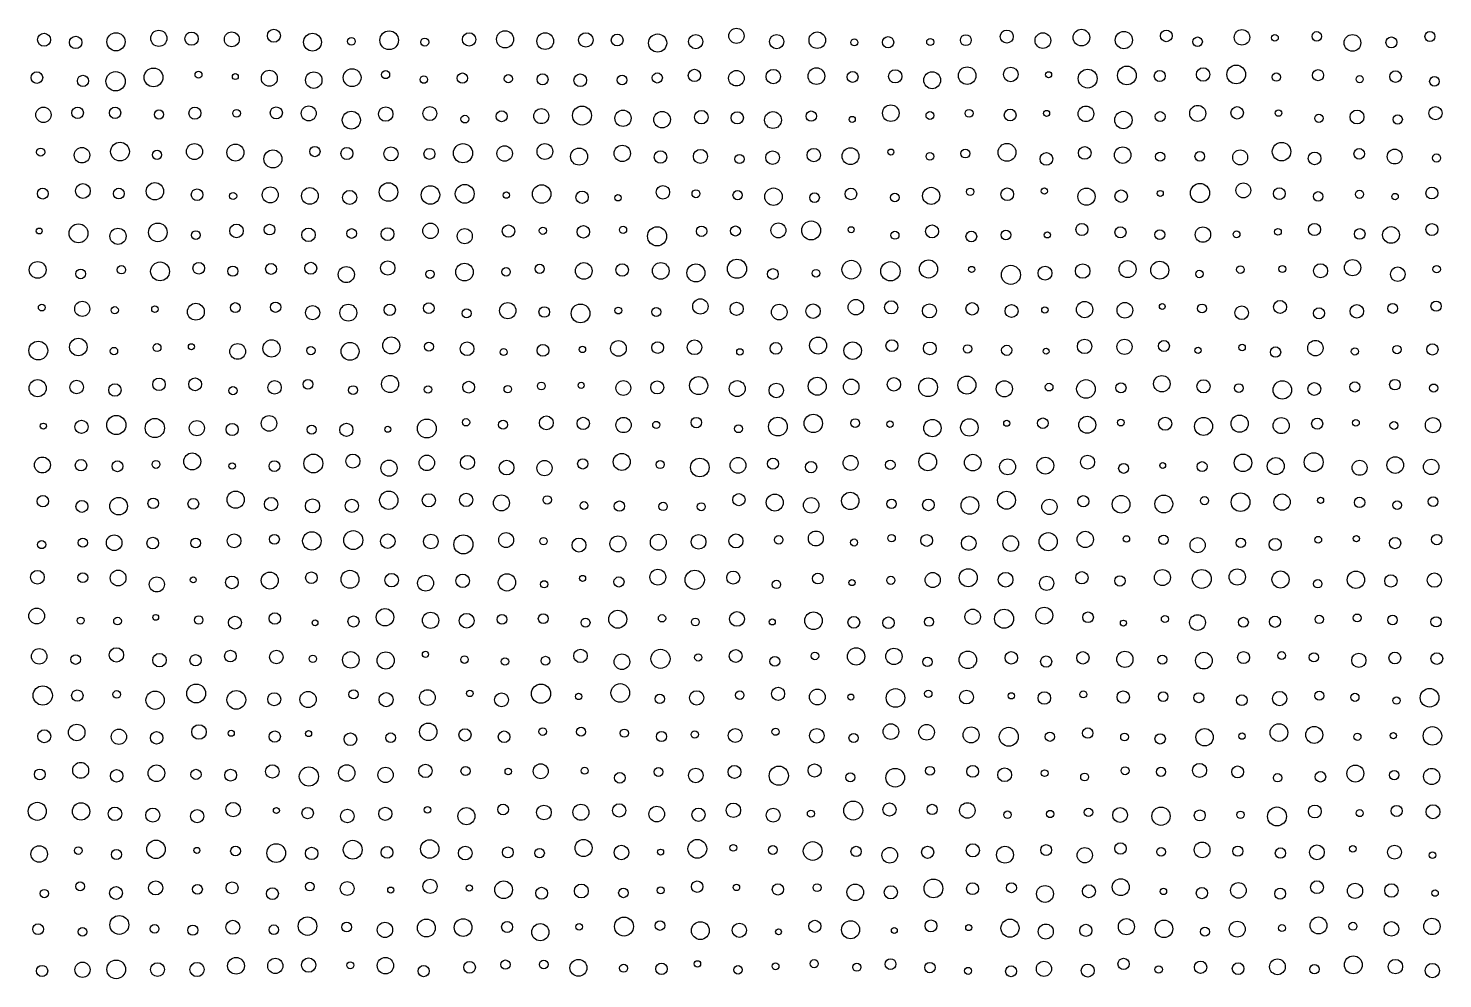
# Model space of a CAD drawing. Extents: x -295 to 305, y -195 to 205.
# Drawn here: x -144.6 to -71.5, y -44.6 to 4.6 of the extents above; entities that cross this region are included whole.
import ezdxf

# ---------------------------------------------------------------- set-up
doc = ezdxf.new("R2010")
doc.units = 0

msp = doc.modelspace()

# ---------------------------------------------------------------- linework, layer by layer
at = {"layer": 'VIA'}
for centre, radius in [((-137.8802, 4.0482), 0.4177), ((-131.935, 4.1853), 0.336), ((-125.9737, 3.9494), 0.4832), ((-119.9852, 3.998), 0.4401), ((-108.0229, 4.1767), 0.3931), ((-94.05, 4.1398), 0.3366), ((-90.19, 4.0855), 0.4297), ((-87.9966, 3.9594), 0.4459), ((-85.8027, 4.1778), 0.3016), ((-81.8935, 4.0977), 0.4002), ((-78.0241, 4.1504), 0.2462), ((-72.1752, 4.1449), 0.2585), ((-143.8143, 3.9751), 0.336), ((-142.178, 3.8392), 0.3201), ((-140.0925, 3.8718), 0.4701), ((-136.1886, 4.0322), 0.3428), ((-134.1078, 3.9994), 0.3847), ((-129.9366, 3.8509), 0.4622), ((-127.9245, 3.8937), 0.1977), ((-124.1327, 3.8535), 0.2054), ((-121.8408, 3.9937), 0.3456), ((-117.9058, 3.9069), 0.4344), ((-115.8094, 3.9654), 0.3727), ((-114.1865, 3.9595), 0.3059), ((-112.0975, 3.8059), 0.4701), ((-110.1271, 3.8777), 0.3661), ((-105.9443, 3.8807), 0.368), ((-103.8441, 3.9522), 0.4278), ((-101.9266, 3.8401), 0.179), ((-100.1868, 3.8451), 0.2947), ((-98.0076, 3.8591), 0.1814), ((-96.1657, 3.9548), 0.2836), ((-92.183, 3.934), 0.4048), ((-84.1831, 3.8757), 0.2433), ((-80.1885, 4.0743), 0.1746), ((-76.1804, 3.8138), 0.431), ((-74.1654, 3.8359), 0.2839), ((-144.1835, 2.0188), 0.2993), ((-140.1145, 1.8276), 0.4989), ((-138.1549, 2.029), 0.4849), ((-135.8305, 2.1667), 0.179), ((-133.9262, 2.0713), 0.154), ((-132.1682, 1.9864), 0.4132), ((-129.8724, 1.8868), 0.4264), ((-127.8889, 2.0166), 0.46), ((-126.1576, 2.1734), 0.2093), ((-122.1902, 1.995), 0.2637), ((-118.0459, 1.9266), 0.2845), ((-116.0933, 1.8808), 0.3274), ((-112.113, 2.0011), 0.2625), ((-110.1937, 2.1288), 0.3182), ((-108.0243, 1.988), 0.402), ((-106.1189, 2.0718), 0.3722), ((-103.8916, 2.0947), 0.4302), ((-102.0184, 2.0528), 0.279), ((-99.8151, 2.0841), 0.3432), ((-97.9044, 1.8821), 0.4371), ((-96.0961, 2.1216), 0.4546), ((-93.8425, 2.1806), 0.3782), ((-91.887, 2.1645), 0.1574), ((-89.8671, 1.9651), 0.4874), ((-87.8415, 2.1292), 0.4852), ((-86.1396, 2.0995), 0.284), ((-83.9016, 2.1796), 0.3466), ((-82.1908, 2.1826), 0.4834), ((-80.1134, 2.0437), 0.2134), ((-77.9572, 2.1438), 0.2874), ((-73.9541, 2.0695), 0.3004), ((-141.8023, 1.8496), 0.2902), ((-124.1808, 1.9162), 0.192), ((-119.816, 1.9597), 0.2113), ((-113.9362, 1.8944), 0.2461), ((-75.8074, 1.9377), 0.1848), ((-71.9426, 1.8244), 0.2484), ((-143.8446, 0.0922), 0.3978), ((-142.0783, 0.1993), 0.2988), ((-140.1439, 0.1959), 0.291), ((-137.8716, 0.1106), 0.234), ((-136.015, 0.1795), 0.3108), ((-133.8608, 0.1746), 0.2003), ((-131.8095, 0.1921), 0.3136), ((-130.1304, 0.1667), 0.3872), ((-127.9304, -0.1826), 0.466), ((-126.1512, 0.1355), 0.3738), ((-123.8719, 0.1583), 0.362), ((-122.0611, -0.1282), 0.1998), ((-120.1604, 0.0202), 0.2848), ((-118.113, 0.026), 0.387), ((-116.0062, 0.055), 0.4899), ((-113.8859, -0.0839), 0.4208), ((-111.8654, -0.1562), 0.4281), ((-109.8353, -0.0266), 0.3505), ((-107.9789, -0.0619), 0.3173), ((-106.1337, -0.1745), 0.436), ((-104.1537, 0.0265), 0.266), ((-102.04, -0.1443), 0.1586), ((-100.0444, 0.1803), 0.428), ((-98.0213, 0.059), 0.203), ((-95.9948, 0.1714), 0.205), ((-93.8743, 0.0817), 0.3037), ((-91.9926, 0.1677), 0.1577), ((-89.9583, 0.1453), 0.4029), ((-88.0215, -0.1746), 0.4496), ((-86.1197, 0.0041), 0.2544), ((-84.1797, 0.1681), 0.4151), ((-82.1381, 0.1962), 0.3234), ((-80.0062, 0.1862), 0.1688), ((-77.9167, -0.0864), 0.217), ((-75.9447, -0.0178), 0.3577), ((-73.84, -0.1454), 0.2377), ((-71.888, 0.1809), 0.339), ((-139.8872, -1.8078), 0.4831), ((-136.0378, -1.8053), 0.4154), ((-133.9227, -1.8583), 0.4412), ((-122.1589, -1.8922), 0.4965), ((-117.9237, -1.8033), 0.4081), ((-94.0378, -1.8492), 0.4622), ((-79.8469, -1.8103), 0.4778), ((-143.9886, -1.8359), 0.209), ((-141.8547, -1.9942), 0.4014), ((-137.9737, -1.9761), 0.2368), ((-131.984, -2.1873), 0.467), ((-129.8121, -1.8063), 0.2651), ((-128.1596, -1.9046), 0.3113), ((-125.8808, -1.9255), 0.3657), ((-123.8917, -1.9249), 0.2854), ((-120.0065, -1.906), 0.3998), ((-116.1576, -2.0676), 0.4396), ((-113.9244, -1.9026), 0.4217), ((-111.9463, -2.091), 0.3237), ((-109.8854, -2.0565), 0.3639), ((-107.8649, -2.1915), 0.2383), ((-106.1559, -2.1201), 0.353), ((-104.0239, -1.988), 0.3473), ((-102.1301, -2.0436), 0.4348), ((-100.0417, -1.833), 0.1547), ((-98.0223, -2.0554), 0.2005), ((-96.1905, -1.9093), 0.228), ((-92.0042, -2.1885), 0.3275), ((-90.0195, -1.8776), 0.3279), ((-88.0571, -1.989), 0.4266), ((-86.1212, -2.0686), 0.239), ((-84.0719, -2.0539), 0.2496), ((-81.985, -2.1048), 0.3871), ((-78.1396, -2.1614), 0.3255), ((-75.8318, -1.923), 0.2721), ((-73.9971, -2.0636), 0.3837), ((-71.8329, -2.1392), 0.2093), ((-141.8057, -3.8438), 0.3829), ((-138.0827, -3.861), 0.4485), ((-132.1186, -4.045), 0.4133), ((-126.0091, -3.898), 0.4777), ((-123.8397, -4.0497), 0.4786), ((-122.0703, -3.9908), 0.4868), ((-118.0933, -4.0027), 0.479), ((-111.8243, -3.9112), 0.3495), ((-84.0632, -3.9508), 0.4948), ((-81.8217, -3.8141), 0.3845), ((-72.0773, -3.9503), 0.3087), ((-143.8793, -3.9788), 0.2806), ((-139.9482, -3.9787), 0.2795), ((-135.9022, -4.0368), 0.2996), ((-134.0402, -4.1043), 0.1858), ((-130.0735, -4.0989), 0.4296), ((-128.0157, -4.1777), 0.3625), ((-119.915, -4.0588), 0.1644), ((-116.0045, -4.1706), 0.3178), ((-114.1478, -4.1969), 0.1627), ((-110.1162, -3.9878), 0.2029), ((-107.9642, -4.06), 0.2373), ((-106.1073, -4.139), 0.449), ((-103.9867, -4.1901), 0.2508), ((-102.1054, -3.9986), 0.2983), ((-99.8345, -4.1871), 0.2237), ((-97.9597, -4.0984), 0.4425), ((-95.94, -3.8858), 0.1919), ((-94.0238, -4.0138), 0.3276), ((-92.1053, -3.8518), 0.1616), ((-89.93, -4.1361), 0.4453), ((-88.1349, -4.115), 0.3225), ((-86.1186, -3.9737), 0.1576), ((-79.9626, -3.9835), 0.302), ((-77.9521, -4.1251), 0.2462), ((-75.8188, -4.0167), 0.2104), ((-73.9813, -4.1367), 0.1683), ((-144.0641, -5.9155), 0.1539), ((-142.0306, -6.035), 0.4875), ((-139.9917, -6.1872), 0.4167), ((-137.9311, -5.9847), 0.4818), ((-133.8637, -5.9095), 0.3506), ((-132.1556, -5.8428), 0.2764), ((-130.1417, -6.1134), 0.3504), ((-127.9175, -6.0428), 0.2509), ((-126.058, -6.0743), 0.3317), ((-123.8374, -5.9037), 0.399), ((-122.0673, -6.1806), 0.3905), ((-119.8052, -5.9177), 0.3217), ((-118.0274, -5.9006), 0.1869), ((-115.9368, -5.9568), 0.3233), ((-113.8836, -5.8547), 0.1855), ((-112.1252, -6.1891), 0.494), ((-109.8239, -5.9312), 0.2677), ((-108.0759, -5.9136), 0.2607), ((-105.8526, -5.8833), 0.3847), ((-104.1619, -5.8846), 0.4882), ((-102.093, -5.8501), 0.1585), ((-97.9107, -5.9357), 0.3326), ((-90.1644, -5.8349), 0.3119), ((-88.1714, -5.9821), 0.2863), ((-86.1379, -6.102), 0.2536), ((-83.9091, -6.0996), 0.3976), ((-80.0303, -5.9562), 0.173), ((-78.1427, -5.8362), 0.3116), ((-75.806, -6.0676), 0.2757), ((-74.1876, -6.1193), 0.4324), ((-72.0707, -5.8405), 0.3102), ((-135.9668, -6.1251), 0.2274), ((-99.8276, -6.1347), 0.2065), ((-95.8821, -6.1988), 0.2793), ((-94.0923, -6.1203), 0.2476), ((-91.9508, -6.1154), 0.1596), ((-82.1692, -6.086), 0.175), ((-144.144, -7.9269), 0.4332), ((-141.9213, -8.1312), 0.2516), ((-139.8124, -7.918), 0.2152), ((-137.8179, -8.001), 0.4869), ((-135.816, -7.8408), 0.3023), ((-134.0562, -7.9916), 0.2652), ((-132.0778, -7.8772), 0.2827), ((-130.0295, -7.8412), 0.3109), ((-128.1906, -8.168), 0.4176), ((-126.048, -7.8265), 0.3702), ((-123.8621, -8.1494), 0.2171), ((-122.0789, -8.039), 0.4549), ((-119.9335, -8.0286), 0.221), ((-118.1913, -7.8714), 0.2354), ((-115.9138, -7.9786), 0.4308), ((-113.9279, -7.9285), 0.3248), ((-111.9353, -7.9777), 0.4306), ((-110.1202, -8.083), 0.4644), ((-107.9946, -7.8662), 0.4943), ((-106.1391, -8.1389), 0.2786), ((-103.9087, -8.099), 0.1996), ((-102.0847, -7.9139), 0.483), ((-100.0621, -7.9959), 0.4994), ((-98.093, -7.8761), 0.4697), ((-95.8694, -7.9034), 0.161), ((-93.8363, -8.1824), 0.494), ((-92.0729, -8.0931), 0.3602), ((-90.1254, -7.9848), 0.3761), ((-87.8018, -7.8835), 0.4399), ((-86.1403, -7.94), 0.4656), ((-84.0914, -8.1365), 0.1912), ((-81.9708, -7.9087), 0.1967), ((-79.8014, -7.8794), 0.1798), ((-77.8277, -7.9702), 0.3605), ((-76.1741, -7.8103), 0.4189), ((-73.8361, -8.1492), 0.377), ((-71.8278, -7.8922), 0.191), ((-109.8883, -9.8145), 0.3957), ((-101.8496, -9.8531), 0.4015), ((-143.931, -9.8735), 0.1757), ((-141.8392, -9.9406), 0.3891), ((-140.1582, -10.0118), 0.1867), ((-138.0808, -9.9562), 0.1681), ((-135.9641, -10.0896), 0.4359), ((-133.9273, -9.8753), 0.2549), ((-131.8446, -9.8564), 0.266), ((-129.9319, -10.1378), 0.3677), ((-128.0847, -10.1385), 0.4382), ((-125.9448, -9.9912), 0.2905), ((-123.9264, -9.9054), 0.2786), ((-121.9732, -10.1731), 0.2302), ((-119.8434, -10.0346), 0.4217), ((-117.9572, -10.1021), 0.2743), ((-116.0832, -10.1756), 0.4839), ((-114.1283, -10.0308), 0.1733), ((-112.1689, -10.1011), 0.232), ((-108.0126, -9.9423), 0.3412), ((-105.8126, -10.1102), 0.4035), ((-104.0648, -10.0592), 0.3739), ((-100.0267, -9.8653), 0.3411), ((-98.0449, -10.0455), 0.3635), ((-95.835, -9.9409), 0.3235), ((-93.8027, -10.0517), 0.3364), ((-92.0813, -10.0032), 0.1639), ((-90.0257, -9.9778), 0.421), ((-87.9442, -10.0127), 0.4052), ((-86.0097, -9.8187), 0.1501), ((-83.9572, -9.9201), 0.2291), ((-81.9053, -10.1431), 0.3506), ((-79.9243, -9.8426), 0.3368), ((-77.9071, -10.1698), 0.288), ((-75.9533, -10.0674), 0.3491), ((-74.1007, -9.9171), 0.2564), ((-71.8576, -9.8003), 0.2651), ((-144.1103, -12.0982), 0.4874), ((-142.0391, -11.9157), 0.4522), ((-132.0547, -11.9882), 0.4461), ((-127.9946, -12.1394), 0.4618), ((-125.8652, -11.8349), 0.4395), ((-123.919, -11.8951), 0.2288), ((-121.9466, -12.0029), 0.3556), ((-114.1213, -11.9872), 0.4046), ((-112.0949, -11.9422), 0.3043), ((-110.1916, -11.9251), 0.3815), ((-105.983, -11.9837), 0.3017), ((-103.8038, -11.8398), 0.4396), ((-102.0163, -12.0999), 0.4533), ((-99.9876, -11.845), 0.3063), ((-98.0258, -11.9876), 0.3307), ((-90.0251, -11.8809), 0.3763), ((-87.9639, -11.9027), 0.3924), ((-85.9247, -11.8608), 0.2826), ((-78.0953, -11.9713), 0.4001), ((-140.1996, -12.1228), 0.1915), ((-137.9744, -11.9423), 0.2054), ((-136.1987, -11.8988), 0.1549), ((-133.8033, -12.1425), 0.4077), ((-130.0191, -12.1), 0.214), ((-120.0605, -12.176), 0.1799), ((-118.0245, -12.088), 0.3049), ((-115.9852, -12.0345), 0.1681), ((-107.845, -12.1669), 0.1661), ((-96.077, -12.012), 0.2148), ((-94.0542, -12.0851), 0.2643), ((-92.0134, -12.1295), 0.1554), ((-84.1623, -12.0827), 0.1614), ((-81.8861, -11.9394), 0.1681), ((-80.1554, -12.1745), 0.2648), ((-76.0541, -12.1424), 0.1862), ((-73.876, -12.0468), 0.2137), ((-72.0478, -12.0369), 0.2937), ((-144.1454, -14.043), 0.4441), ((-142.131, -13.9839), 0.3504), ((-140.1495, -14.1374), 0.3216), ((-137.8676, -13.8456), 0.3223), ((-136.0047, -13.844), 0.3324), ((-131.8975, -14.0024), 0.3493), ((-130.1725, -13.8438), 0.2532), ((-125.9269, -13.8289), 0.4436), ((-121.8633, -13.9921), 0.3043), ((-118.1068, -13.9314), 0.2001), ((-116.0495, -13.8933), 0.1582), ((-113.8711, -14.0342), 0.3836), ((-112.1189, -14.0041), 0.3374), ((-109.9786, -13.9082), 0.4693), ((-107.9841, -14.066), 0.4131), ((-105.9637, -14.1613), 0.3758), ((-103.8467, -13.9413), 0.4639), ((-102.0917, -13.9772), 0.4028), ((-99.8842, -13.8455), 0.3468), ((-98.116, -13.9952), 0.4846), ((-96.1124, -13.8807), 0.4655), ((-94.1735, -14.0738), 0.4176), ((-91.8618, -13.9866), 0.2008), ((-89.9547, -14.0844), 0.482), ((-88.1456, -14.0224), 0.2613), ((-86.0331, -13.8149), 0.4232), ((-83.8778, -13.9464), 0.3418), ((-82.0552, -14.0348), 0.2234), ((-79.8042, -14.1335), 0.477), ((-78.1516, -14.0851), 0.3289), ((-76.0558, -13.98), 0.2615), ((-73.9849, -13.86), 0.2737), ((-71.9811, -14.0372), 0.2098), ((-134.0492, -14.1706), 0.2115), ((-127.8397, -14.1419), 0.2288), ((-123.9665, -14.1102), 0.1944), ((-119.8454, -14.0954), 0.1917), ((-143.8497, -16.0058), 0.1564), ((-141.882, -16.0433), 0.3411), ((-140.0787, -15.9487), 0.4945), ((-138.0866, -16.1052), 0.497), ((-135.9149, -16.1099), 0.3891), ((-134.0914, -16.1781), 0.3151), ((-132.1837, -15.8645), 0.4024), ((-129.9777, -16.1883), 0.2295), ((-128.1876, -16.1939), 0.3408), ((-126.0434, -16.1706), 0.1545), ((-124.0266, -16.1284), 0.4901), ((-121.9988, -15.8085), 0.1894), ((-120.0841, -15.9305), 0.2309), ((-117.8488, -15.839), 0.3588), ((-115.9421, -15.8627), 0.3183), ((-113.8597, -15.9482), 0.3946), ((-112.1712, -15.9426), 0.1822), ((-110.0964, -15.8245), 0.2696), ((-107.918, -16.1389), 0.2042), ((-105.88, -16.0311), 0.4849), ((-104.0513, -15.8655), 0.4737), ((-101.8872, -15.8458), 0.2249), ((-100.0866, -15.9048), 0.1649), ((-97.8922, -16.1068), 0.4485), ((-95.9831, -16.0751), 0.4498), ((-94.052, -15.8592), 0.1534), ((-92.1845, -15.8564), 0.2727), ((-89.8893, -15.9333), 0.4373), ((-88.1565, -15.8234), 0.1732), ((-85.8609, -15.8799), 0.3382), ((-83.8797, -16.0192), 0.4663), ((-82.0135, -15.8777), 0.4434), ((-79.8644, -15.9792), 0.4147), ((-78.0029, -15.8814), 0.2877), ((-76.0001, -15.8329), 0.1726), ((-74.0382, -15.9727), 0.2046), ((-72.0191, -15.9537), 0.3937), ((-136.1557, -17.8336), 0.4403), ((-129.8938, -17.9387), 0.487), ((-127.8477, -17.8159), 0.3642), ((-124.026, -17.9062), 0.4005), ((-121.9236, -17.8831), 0.3668), ((-113.9504, -17.8573), 0.4377), ((-102.1222, -17.9094), 0.3862), ((-98.1313, -17.8556), 0.4575), ((-95.8096, -17.8917), 0.4317), ((-89.8719, -17.871), 0.3628), ((-81.8365, -17.9046), 0.4524), ((-78.1845, -17.8687), 0.4881), ((-143.9001, -18.0155), 0.4131), ((-141.9028, -18.0283), 0.2969), ((-140.0183, -18.0823), 0.2793), ((-138.0271, -17.9851), 0.2041), ((-134.0904, -18.0692), 0.166), ((-131.9057, -18.0755), 0.2796), ((-125.9806, -18.1799), 0.4193), ((-119.9054, -18.1494), 0.3803), ((-117.945, -18.1758), 0.3928), ((-115.9686, -17.9599), 0.2629), ((-111.967, -17.9935), 0.2102), ((-109.9155, -18.1421), 0.4806), ((-107.9437, -18.0316), 0.4073), ((-106.135, -17.9475), 0.2857), ((-104.1673, -18.1262), 0.2918), ((-100.0701, -18.0077), 0.2453), ((-94.0049, -18.1102), 0.4126), ((-92.0565, -18.05), 0.4333), ((-88.0081, -18.1895), 0.258), ((-85.9883, -18.0422), 0.1502), ((-83.9506, -18.0948), 0.254), ((-80.145, -18.0722), 0.4359), ((-75.8091, -18.1598), 0.3878), ((-73.9667, -18.0176), 0.432), ((-72.1106, -18.1146), 0.3973), ((-143.8712, -19.8894), 0.2954), ((-139.9605, -20.143), 0.4536), ((-138.1718, -19.9992), 0.2704), ((-133.911, -19.8081), 0.4449), ((-132.0758, -20.0387), 0.3484), ((-125.9922, -19.8384), 0.4738), ((-123.9249, -19.8406), 0.3414), ((-121.9947, -19.8205), 0.3445), ((-120.1729, -19.9782), 0.4136), ((-117.8022, -19.8188), 0.2161), ((-107.8942, -19.8088), 0.3143), ((-106.0412, -19.9566), 0.4384), ((-104.1604, -20.1004), 0.3987), ((-102.1404, -19.8727), 0.4472), ((-95.9569, -20.1028), 0.4566), ((-94.0621, -19.8384), 0.4629), ((-90.0928, -19.8902), 0.2905), ((-88.1387, -20.0468), 0.4572), ((-85.9331, -20.0326), 0.4598), ((-83.8272, -19.86), 0.2108), ((-81.9652, -19.938), 0.4834), ((-79.8185, -19.9344), 0.4203), ((-77.8285, -19.8448), 0.1577), ((-75.8142, -19.9496), 0.2693), ((-72.0101, -19.912), 0.251), ((-141.8554, -20.1588), 0.3085), ((-136.0975, -20.0214), 0.2777), ((-129.9372, -20.1327), 0.365), ((-127.9059, -20.1286), 0.3422), ((-115.9042, -20.1123), 0.2025), ((-114.0745, -20.1433), 0.2664), ((-111.8141, -20.159), 0.2131), ((-109.8422, -20.1751), 0.2037), ((-100.0035, -20.0236), 0.2411), ((-98.0994, -20.0775), 0.3), ((-91.8449, -20.1811), 0.3956), ((-73.8704, -20.0875), 0.2219), ((-143.9372, -22.1323), 0.21), ((-141.806, -22.0359), 0.2367), ((-140.1889, -22.0362), 0.4045), ((-138.1937, -22.056), 0.3035), ((-135.9759, -22.0531), 0.2495), ((-133.9906, -21.9356), 0.3577), ((-131.9036, -21.8544), 0.2529), ((-129.971, -21.944), 0.4769), ((-127.8297, -21.9007), 0.4902), ((-126.0464, -21.9554), 0.3767), ((-123.818, -21.9711), 0.3795), ((-122.1399, -22.1192), 0.4927), ((-119.9278, -21.8963), 0.3858), ((-117.9985, -21.9514), 0.1905), ((-116.1623, -22.157), 0.3599), ((-114.1477, -22.0937), 0.4137), ((-112.0606, -22.0105), 0.4114), ((-109.9815, -21.9896), 0.3815), ((-108.0475, -21.9454), 0.3614), ((-105.839, -21.8856), 0.2213), ((-103.919, -21.8156), 0.3854), ((-101.9437, -22.0237), 0.1813), ((-100.003, -21.8017), 0.1923), ((-98.19, -21.919), 0.3054), ((-96.0183, -22.061), 0.3794), ((-93.8414, -22.0821), 0.4039), ((-91.9088, -21.9823), 0.4677), ((-89.992, -21.8649), 0.4211), ((-87.8629, -21.8391), 0.1656), ((-85.9471, -21.8806), 0.2446), ((-84.1839, -22.1603), 0.3927), ((-81.9532, -22.0465), 0.244), ((-80.1726, -22.1248), 0.313), ((-77.9527, -21.8845), 0.1776), ((-75.9788, -21.8246), 0.1625), ((-73.9767, -22.0563), 0.291), ((-71.822, -21.8743), 0.2697), ((-96.0423, -23.8451), 0.4673), ((-82.1336, -23.8079), 0.421), ((-144.1574, -23.8227), 0.3556), ((-141.809, -23.839), 0.255), ((-139.9867, -23.8591), 0.4077), ((-137.985, -24.1904), 0.3901), ((-136.1007, -23.9558), 0.1521), ((-134.1016, -24.0866), 0.3273), ((-132.147, -23.9937), 0.4366), ((-129.9946, -23.8461), 0.3001), ((-127.9986, -23.9261), 0.4638), ((-125.8478, -23.9722), 0.3496), ((-124.0902, -24.1264), 0.4125), ((-122.1746, -24.0055), 0.3521), ((-119.8847, -24.0857), 0.4465), ((-117.9617, -24.1849), 0.1846), ((-115.9741, -23.8811), 0.1543), ((-114.0961, -24.0653), 0.263), ((-112.0882, -23.8175), 0.4098), ((-110.1788, -23.9533), 0.497), ((-108.1866, -23.8383), 0.338), ((-105.9545, -24.1919), 0.2135), ((-103.8118, -23.8895), 0.2774), ((-102.0501, -24.0968), 0.1589), ((-100.0442, -23.9776), 0.2097), ((-97.8781, -23.9649), 0.3908), ((-94.1103, -23.9481), 0.3802), ((-91.9873, -24.1325), 0.3702), ((-90.1673, -23.8451), 0.3184), ((-88.1991, -24.0118), 0.2672), ((-86.0017, -23.8371), 0.4141), ((-83.9702, -23.9068), 0.488), ((-79.8976, -23.9383), 0.4422), ((-77.9736, -24.155), 0.2177), ((-76.0036, -23.9501), 0.4477), ((-74.1926, -24.0138), 0.3187), ((-71.9476, -23.9704), 0.3698), ((-144.1943, -25.8235), 0.4073), ((-126.1913, -25.8898), 0.4513), ((-114.1594, -25.9901), 0.4649), ((-95.812, -25.8663), 0.3969), ((-94.189, -25.9667), 0.4915), ((-92.1104, -25.8042), 0.4348), ((-141.9182, -26.0642), 0.1821), ((-140.0158, -26.0868), 0.198), ((-138.0405, -25.8955), 0.1506), ((-135.8185, -26.0321), 0.2201), ((-133.9475, -26.1692), 0.3321), ((-131.8842, -25.9572), 0.2959), ((-129.8063, -26.1797), 0.1508), ((-127.8162, -26.1079), 0.2865), ((-123.8324, -26.0481), 0.421), ((-121.9662, -26.0686), 0.3814), ((-120.1461, -26.0005), 0.2529), ((-118.0109, -25.9613), 0.2547), ((-115.8249, -26.1675), 0.233), ((-111.8691, -25.9434), 0.1904), ((-110.1495, -26.1337), 0.1973), ((-107.9962, -25.9752), 0.3813), ((-106.17, -26.1301), 0.1567), ((-104.0401, -26.0692), 0.4549), ((-101.9558, -26.1512), 0.3025), ((-100.1637, -26.1763), 0.3008), ((-98.0663, -26.1255), 0.2335), ((-89.8478, -25.8931), 0.276), ((-88.0207, -26.1917), 0.1547), ((-85.8769, -25.9814), 0.1829), ((-84.1909, -26.1644), 0.4072), ((-81.8203, -26.1504), 0.2584), ((-80.1857, -26.121), 0.2903), ((-77.8963, -25.998), 0.219), ((-75.938, -25.927), 0.2054), ((-74.1077, -26.0322), 0.2456), ((-71.8603, -26.1279), 0.2658), ((-144.0666, -27.9139), 0.4007), ((-140.0712, -27.838), 0.3709), ((-137.8439, -28.1098), 0.3499), ((-134.1812, -27.8972), 0.302), ((-131.8043, -27.9458), 0.3522), ((-127.9591, -28.0928), 0.4262), ((-126.1515, -28.1229), 0.4439), ((-124.0973, -27.8066), 0.1597), ((-116.0847, -27.8884), 0.3482), ((-111.9487, -28.0408), 0.4929), ((-109.9983, -27.9682), 0.1866), ((-108.063, -27.8941), 0.3285), ((-103.9664, -27.8865), 0.197), ((-101.8365, -27.9157), 0.4466), ((-99.8815, -27.9135), 0.4225), ((-96.0645, -28.0894), 0.4515), ((-93.8168, -27.9864), 0.3235), ((-90.115, -27.9889), 0.3198), ((-87.9438, -28.0674), 0.4183), ((-83.8614, -28.1343), 0.431), ((-81.8093, -27.9747), 0.3108), ((-79.8394, -27.87), 0.2006), ((-78.174, -27.9666), 0.2372), ((-75.8511, -28.1185), 0.3685), ((-73.9889, -27.995), 0.3044), ((-71.8184, -28.027), 0.3031), ((-142.182, -28.0754), 0.2495), ((-135.9784, -28.1162), 0.292), ((-129.9181, -28.0428), 0.1882), ((-122.0802, -28.081), 0.1945), ((-119.9866, -28.1755), 0.1905), ((-117.8954, -28.1386), 0.2284), ((-113.9427, -28.1921), 0.4035), ((-106.0388, -28.172), 0.2528), ((-98.154, -28.1989), 0.2421), ((-92.0129, -28.1798), 0.2883), ((-86.0094, -28.0797), 0.2322), ((-143.8807, -29.9361), 0.4996), ((-142.0942, -29.9428), 0.2948), ((-140.0582, -29.8786), 0.1952), ((-138.072, -30.1793), 0.4726), ((-135.9507, -29.8308), 0.4863), ((-133.8751, -30.1612), 0.4846), ((-131.9145, -30.129), 0.3346), ((-130.1652, -30.1411), 0.4185), ((-127.8149, -29.8766), 0.2379), ((-126.1296, -30.1511), 0.3644), ((-123.9957, -30.0411), 0.4048), ((-121.8049, -29.8278), 0.1664), ((-120.1631, -30.1586), 0.3579), ((-118.1255, -29.8403), 0.4959), ((-116.18, -29.9846), 0.1652), ((-114.0263, -29.8048), 0.4836), ((-111.9859, -30.1111), 0.244), ((-110.0798, -30.0573), 0.3709), ((-107.853, -29.9202), 0.2205), ((-105.8695, -29.8501), 0.3392), ((-103.8418, -30.0145), 0.4084), ((-102.1083, -30.0148), 0.1554), ((-99.8015, -30.0625), 0.4825), ((-98.1065, -29.846), 0.1909), ((-96.1316, -30.0143), 0.3552), ((-93.8126, -29.9519), 0.1613), ((-92.1047, -30.0658), 0.324), ((-90.0937, -29.8802), 0.1801), ((-88.0259, -30.0144), 0.3182), ((-85.9646, -29.9946), 0.2489), ((-84.1217, -30.0506), 0.258), ((-81.8988, -30.1818), 0.2785), ((-79.9464, -30.0951), 0.3695), ((-77.8923, -29.9465), 0.2361), ((-76.0529, -30.0322), 0.2098), ((-72.1949, -30.0533), 0.4809), ((-73.9042, -30.1993), 0.1873), ((-142.1241, -31.8468), 0.4268), ((-123.9538, -31.8138), 0.4516), ((-100.0405, -31.8036), 0.4032), ((-98.1914, -31.8371), 0.4051), ((-79.9789, -31.8562), 0.4581), ((-143.8025, -32.043), 0.3336), ((-139.9436, -32.0692), 0.3956), ((-137.9963, -32.125), 0.323), ((-135.8045, -31.8236), 0.3757), ((-134.1398, -31.8873), 0.1597), ((-131.888, -32.0585), 0.2916), ((-130.1403, -31.9046), 0.1599), ((-127.9811, -32.1958), 0.3274), ((-125.8981, -32.1204), 0.2478), ((-122.0543, -31.9768), 0.3156), ((-120.0334, -32.0704), 0.2991), ((-118.0332, -31.8047), 0.1975), ((-116.0522, -31.8123), 0.231), ((-113.8153, -31.8815), 0.2118), ((-111.8989, -32.0585), 0.2607), ((-110.1803, -31.9571), 0.1886), ((-108.0844, -32.0024), 0.3593), ((-106.0011, -31.8097), 0.1843), ((-103.8709, -32.0191), 0.3794), ((-101.9678, -32.1305), 0.2372), ((-95.8946, -31.9753), 0.4155), ((-93.9471, -32.07), 0.4907), ((-91.8195, -32.0686), 0.2384), ((-89.8659, -31.8785), 0.2681), ((-87.9626, -32.0815), 0.1992), ((-86.1208, -32.1785), 0.2677), ((-83.8214, -32.0939), 0.4483), ((-81.8885, -32.0377), 0.1653), ((-78.1585, -31.9747), 0.4381), ((-75.9255, -32.073), 0.1838), ((-74.065, -32.0118), 0.1582), ((-72.0451, -32.0245), 0.4779), ((-141.9197, -33.8057), 0.4124), ((-138.0034, -33.9568), 0.4291), ((-132.0124, -33.8626), 0.3475), ((-130.1231, -34.1248), 0.4977), ((-128.1649, -33.9453), 0.4236), ((-124.0994, -33.8342), 0.3453), ((-122.0261, -33.8413), 0.2352), ((-118.1411, -33.852), 0.3859), ((-108.1252, -33.8883), 0.3334), ((-105.8351, -34.0849), 0.496), ((-103.9817, -33.8116), 0.3405), ((-98.0181, -33.8289), 0.2294), ((-95.81, -33.8606), 0.3075), ((-87.936, -33.8287), 0.2057), ((-84.0851, -33.808), 0.3635), ((-82.1163, -33.8864), 0.3063), ((-76.0318, -33.9712), 0.4388), ((-144.0341, -34.0185), 0.2806), ((-140.0612, -34.0888), 0.3227), ((-135.959, -34.0149), 0.2637), ((-134.1697, -34.0568), 0.307), ((-126.1614, -34.0417), 0.3959), ((-119.8158, -33.862), 0.17), ((-115.872, -33.8258), 0.1796), ((-114.0503, -34.1935), 0.2782), ((-112.0515, -33.8896), 0.2298), ((-110.1244, -34.0719), 0.3771), ((-102.1376, -34.1694), 0.2288), ((-99.8168, -34.1862), 0.4826), ((-94.1591, -34.0347), 0.3567), ((-92.0916, -33.9493), 0.1734), ((-90.0264, -34.1496), 0.2027), ((-86.0813, -33.8852), 0.2357), ((-80.0533, -34.1931), 0.2153), ((-77.8331, -34.1409), 0.2717), ((-74.0219, -34.0532), 0.2445), ((-72.0862, -34.1243), 0.4212), ((-144.162, -35.9266), 0.4661), ((-141.9022, -35.9312), 0.4483), ((-140.1488, -36.0566), 0.3498), ((-138.1911, -36.122), 0.3646), ((-134.0381, -35.8377), 0.3751), ((-131.803, -35.8846), 0.1546), ((-130.1868, -36.0148), 0.2944), ((-128.1355, -36.1721), 0.3501), ((-126.1726, -36.0515), 0.3409), ((-123.9936, -35.8472), 0.1661), ((-121.9816, -36.1757), 0.4408), ((-120.0853, -35.8313), 0.2784), ((-117.9757, -35.9855), 0.3801), ((-116.0634, -35.9766), 0.4155), ((-114.0841, -35.8792), 0.3436), ((-112.1443, -36.0691), 0.4047), ((-109.9859, -36.1034), 0.342), ((-108.1823, -35.8731), 0.3726), ((-106.1236, -36.1247), 0.3596), ((-101.9859, -35.8851), 0.4916), ((-100.1076, -35.8357), 0.34), ((-97.906, -35.8282), 0.2661), ((-96.0869, -35.8812), 0.3997), ((-89.8237, -35.9797), 0.2168), ((-88.1907, -36.1184), 0.3829), ((-86.0789, -36.1791), 0.4719), ((-80.0827, -36.1899), 0.4898), ((-78.1247, -35.9335), 0.3335), ((-73.893, -35.905), 0.2864), ((-72.0176, -35.9462), 0.3599), ((-135.8986, -36.1766), 0.3442), ((-104.1732, -36.0482), 0.1832), ((-94.0121, -36.1024), 0.1941), ((-91.8066, -36.0651), 0.1882), ((-84.0707, -36.1398), 0.2844), ((-81.9669, -36.1031), 0.1909), ((-75.8052, -36.0171), 0.1834), ((-144.0626, -38.1342), 0.4271), ((-142.047, -37.9584), 0.1964), ((-140.0733, -38.1602), 0.2602), ((-138.0266, -37.8921), 0.4763), ((-135.915, -37.9452), 0.1562), ((-133.9153, -37.9799), 0.2526), ((-131.8128, -38.0853), 0.4847), ((-129.9827, -38.1029), 0.3221), ((-127.8585, -37.911), 0.4861), ((-126.0836, -38.0499), 0.3038), ((-123.8771, -37.8739), 0.4767), ((-122.0406, -38.0861), 0.352), ((-119.84, -38.0488), 0.2825), ((-118.1967, -38.0886), 0.2447), ((-115.9269, -37.8227), 0.4408), ((-113.9665, -38.0557), 0.3775), ((-111.9424, -38.0344), 0.1539), ((-110.0455, -37.8666), 0.485), ((-108.1848, -37.8164), 0.1741), ((-106.1438, -37.9238), 0.2281), ((-104.0814, -37.9788), 0.4854), ((-101.8372, -38.0005), 0.2648), ((-100.0993, -38.1995), 0.4028), ((-98.1393, -38.0445), 0.3143), ((-95.8035, -37.9437), 0.337), ((-94.1427, -38.1703), 0.4371), ((-92.0121, -37.9303), 0.2823), ((-90.0166, -38.1969), 0.3955), ((-88.1697, -37.846), 0.2965), ((-86.0745, -38.0254), 0.2251), ((-83.9518, -37.9209), 0.4069), ((-82.1028, -37.985), 0.2635), ((-79.9043, -38.0851), 0.2663), ((-78.0188, -38.0461), 0.3828), ((-76.1617, -37.8713), 0.1717), ((-74.0042, -38.0362), 0.3609), ((-72.0401, -38.1966), 0.1679), ((-123.8588, -39.8057), 0.3682), ((-97.8406, -39.913), 0.4862), ((-88.1579, -39.8483), 0.4393), ((-143.8012, -40.1789), 0.2129), ((-141.9457, -39.8065), 0.2291), ((-140.0937, -40.1515), 0.3337), ((-138.0435, -39.8896), 0.3633), ((-135.8832, -39.9604), 0.2532), ((-134.0912, -39.884), 0.3071), ((-132.0086, -40.1845), 0.3084), ((-130.0701, -39.8212), 0.2235), ((-128.1443, -39.9169), 0.3625), ((-125.894, -39.9973), 0.1548), ((-121.834, -39.8941), 0.1638), ((-120.0565, -39.9832), 0.4576), ((-118.0929, -40.1611), 0.3062), ((-116.0405, -40.0478), 0.3577), ((-113.8682, -40.1496), 0.2432), ((-111.9421, -40.0127), 0.1833), ((-110.0501, -39.8218), 0.2955), ((-108.0251, -39.8596), 0.1686), ((-105.8789, -39.963), 0.2933), ((-103.8561, -39.8733), 0.2042), ((-101.8834, -40.1149), 0.4286), ((-100.0443, -40.1127), 0.3407), ((-95.8181, -39.9268), 0.3091), ((-93.808, -39.8795), 0.2559), ((-92.0727, -40.1997), 0.4374), ((-89.8018, -40.0594), 0.3336), ((-85.9505, -40.0681), 0.1639), ((-83.9607, -40.1536), 0.2956), ((-82.0777, -40.0144), 0.4036), ((-79.9178, -40.1856), 0.2822), ((-78.0166, -39.8517), 0.3328), ((-76.049, -40.0392), 0.3929), ((-74.1661, -40.0182), 0.3495), ((-71.9127, -40.1538), 0.1685), ((-139.9224, -41.8018), 0.4876), ((-134.0525, -41.9229), 0.3596), ((-130.1955, -41.8627), 0.4774), ((-128.1703, -41.9113), 0.2486), ((-126.1917, -42.0577), 0.3954), ((-124.0514, -41.9571), 0.4615), ((-122.1508, -41.9365), 0.4571), ((-119.8753, -41.9076), 0.2845), ((-113.835, -41.8863), 0.4905), ((-111.9717, -41.8346), 0.2478), ((-109.8874, -42.0956), 0.4601), ((-103.9664, -41.8726), 0.3135), ((-102.1241, -42.0533), 0.467), ((-97.9673, -41.8493), 0.3086), ((-93.8822, -41.9688), 0.4665), ((-87.8648, -41.8926), 0.4169), ((-85.9248, -42.0048), 0.4533), ((-82.1364, -42.0221), 0.4106), ((-77.9353, -41.827), 0.4371), ((-76.157, -41.8724), 0.206), ((-74.1693, -42.0049), 0.3792), ((-72.0726, -41.8807), 0.4241), ((-144.1214, -42.0227), 0.2789), ((-141.8295, -42.1546), 0.2243), ((-138.0961, -42.0015), 0.2238), ((-136.1229, -42.0717), 0.2615), ((-131.9352, -42.0502), 0.249), ((-118.163, -42.1785), 0.4432), ((-116.1532, -41.9028), 0.1714), ((-107.8694, -42.0798), 0.3671), ((-105.846, -42.1568), 0.1503), ((-99.8618, -42.0876), 0.1539), ((-96.0163, -41.9374), 0.1561), ((-92.0317, -42.1441), 0.3868), ((-89.9666, -42.0841), 0.3139), ((-83.8056, -42.1511), 0.2281), ((-79.8264, -41.962), 0.1774), ((-141.8264, -44.1185), 0.394), ((-140.0832, -44.1008), 0.4827), ((-137.9499, -44.1106), 0.3555), ((-135.9056, -44.1045), 0.3676), ((-133.8894, -43.9125), 0.4329), ((-131.8599, -43.9199), 0.394), ((-130.1392, -43.8794), 0.3693), ((-127.9859, -43.8884), 0.1773), ((-126.1675, -43.9072), 0.4236), ((-121.8168, -43.9939), 0.3034), ((-119.9669, -43.8553), 0.2413), ((-117.9827, -43.8493), 0.2277), ((-116.1904, -44.0214), 0.4366), ((-113.8579, -44.0387), 0.2062), ((-111.8966, -44.0729), 0.2926), ((-110.0374, -43.8155), 0.1644), ((-106.0018, -43.9418), 0.1772), ((-104.0013, -43.8049), 0.21), ((-101.8012, -43.9886), 0.2097), ((-100.0565, -43.828), 0.2776), ((-98.0204, -44.0085), 0.2685), ((-92.1281, -44.0744), 0.3927), ((-89.8657, -44.1602), 0.3366), ((-88.0119, -43.8192), 0.2923), ((-84.0298, -43.9931), 0.3179), ((-82.0902, -44.0629), 0.3017), ((-80.0596, -43.967), 0.4072), ((-78.1447, -44.093), 0.2444), ((-76.1356, -43.8653), 0.4632), ((-73.9616, -43.9595), 0.3745), ((-72.0495, -44.161), 0.3696), ((-143.9169, -44.1831), 0.2919), ((-124.1933, -44.1902), 0.2874), ((-107.9415, -44.1228), 0.2168), ((-96.0518, -44.1768), 0.1799), ((-93.826, -44.1947), 0.2832), ((-86.1981, -44.1095), 0.1911)]:
    msp.add_circle(centre, radius, dxfattribs=at)

doc.saveas('drawing.dxf')
